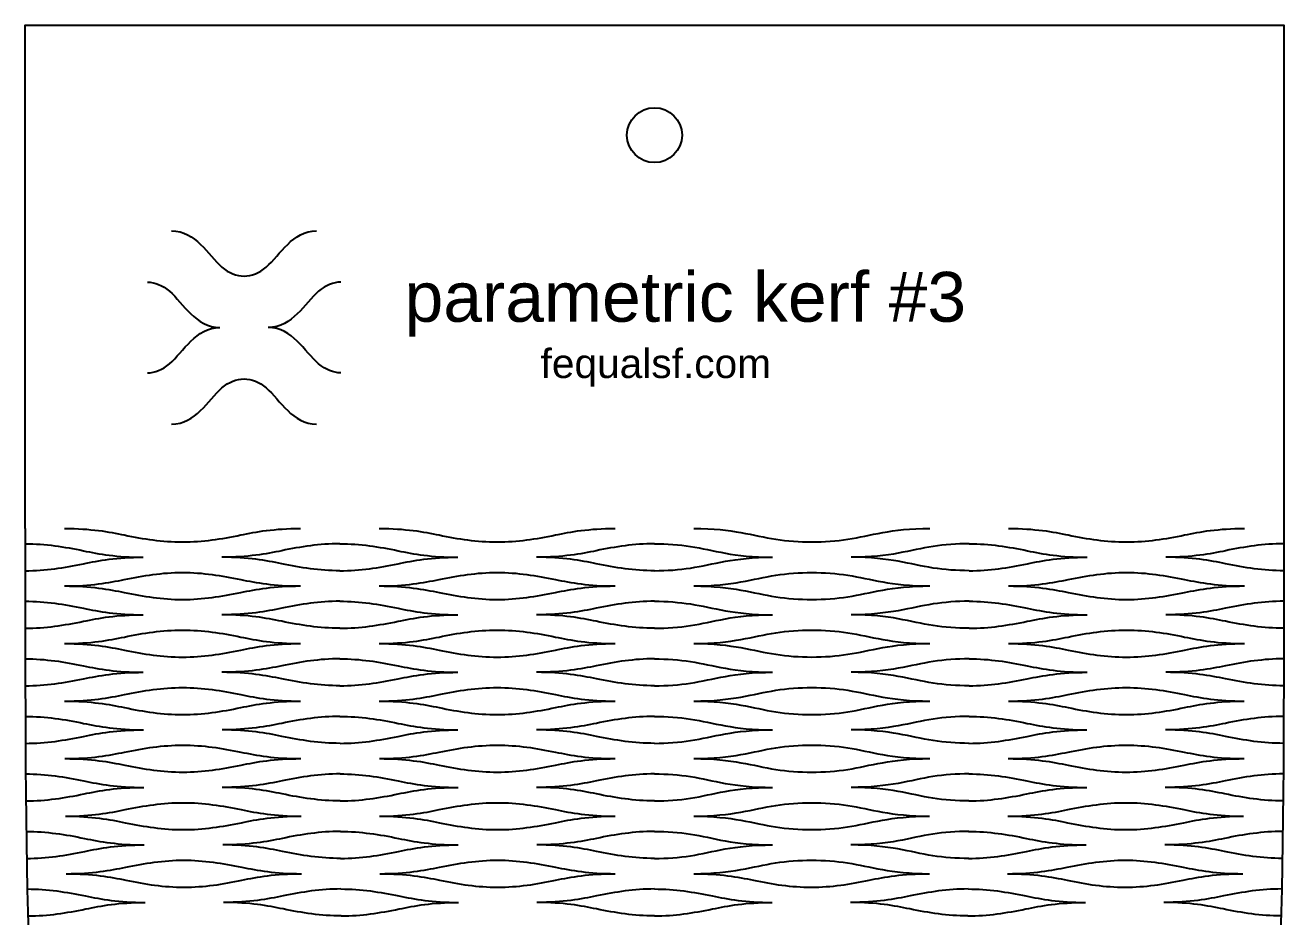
# Model space of a CAD drawing. Extents: x -15.8 to 22.7, y 5.7 to 11.5.
# Drawn here: x 1.312 to 5.444, y 8.537 to 11.465 of the extents above; entities that cross this region are included whole.
import ezdxf

# ---------------------------------------------------------------- set-up
doc = ezdxf.new("R2010")
doc.units = 0
doc.layers.add('DEFAULT', color=7, linetype='CONTINUOUS')
doc.styles.add('TEXTSTYLE23', font='standard')
doc.styles.add('TEXTSTYLE24', font='standard')

msp = doc.modelspace()

# ---------------------------------------------------------------- linework, layer by layer
at = {"layer": 'DEFAULT'}
msp.add_lwpolyline([(1.3125, 9.8123), (1.3125, 11.465), (5.4443, 11.465), (5.4443, 9.8123)], dxfattribs=at)
for points, knots in [([(3.4687, 11.1038), (3.4687, 11.1536), (3.4282, 11.1941), (3.3784, 11.1941), (3.3285, 11.1941), (3.2881, 11.1536), (3.2881, 11.1038), (3.2881, 11.0539), (3.3285, 11.0135), (3.3784, 11.0135), (3.4282, 11.0135), (3.4687, 11.0539), (3.4687, 11.1038)], [0, 0, 0, 0, 1, 1, 1, 2, 2, 2, 3, 3, 3, 4, 4, 4, 4]), ([(1.793, 10.7898), (1.8723, 10.7898), (1.912, 10.7104), (1.9583, 10.6707), (2.0047, 10.631), (2.0576, 10.631), (2.1039, 10.6707), (2.1502, 10.7104), (2.1899, 10.7898), (2.2693, 10.7898)], [0, 0, 0, 0, 1, 1, 1, 2, 2, 2, 3, 3, 3, 3]), ([(1.7136, 10.6211), (1.7384, 10.6211), (1.7632, 10.6111), (1.7863, 10.5913), (1.8326, 10.5516), (1.8723, 10.4722), (1.9517, 10.4722)], [0, 0, 0, 0, 1, 1, 1, 2, 2, 2, 2]), ([(2.3487, 10.6211), (2.3239, 10.6211), (2.299, 10.6111), (2.2759, 10.5913), (2.2296, 10.5516), (2.1899, 10.4722), (2.1105, 10.4722)], [0, 0, 0, 0, 1, 1, 1, 2, 2, 2, 2]), ([(1.7136, 10.3234), (1.7384, 10.3234), (1.7632, 10.3333), (1.7863, 10.3531), (1.8326, 10.3928), (1.8723, 10.4722), (1.9517, 10.4722)], [0, 0, 0, 0, 1, 1, 1, 2, 2, 2, 2]), ([(2.3487, 10.3234), (2.3239, 10.3234), (2.299, 10.3333), (2.2759, 10.3531), (2.2296, 10.3928), (2.1899, 10.4722), (2.1105, 10.4722)], [0, 0, 0, 0, 1, 1, 1, 2, 2, 2, 2]), ([(1.793, 10.1546), (1.8723, 10.1546), (1.912, 10.234), (1.9583, 10.2737), (2.0047, 10.3134), (2.0576, 10.3134), (2.1039, 10.2737), (2.1502, 10.234), (2.1899, 10.1546), (2.2693, 10.1546)], [0, 0, 0, 0, 1, 1, 1, 2, 2, 2, 3, 3, 3, 3]), ([(1.3125, 9.8123), (1.3125, 8.6318), (1.3125, 8.0416), (1.4158, 7.4513), (1.5191, 6.861), (1.7257, 6.2708), (2.552, 5.6805)], [0, 0, 0, 0, 1, 1, 1, 2, 2, 2, 2]), ([(1.4416, 9.8123), (1.5288, 9.8123), (1.5865, 9.8015), (1.638, 9.7909), (1.7009, 9.7779), (1.7624, 9.768), (1.829, 9.768), (1.8955, 9.768), (1.957, 9.7779), (2.0199, 9.7909), (2.0714, 9.8015), (2.1292, 9.8123), (2.2163, 9.8123)], [0, 0, 0, 0, 1, 1, 1, 2, 2, 2, 3, 3, 3, 4, 4, 4, 4]), ([(2.4746, 9.8123), (2.5617, 9.8123), (2.6195, 9.8015), (2.671, 9.7909), (2.7339, 9.7779), (2.7953, 9.768), (2.8619, 9.768), (2.9285, 9.768), (2.9899, 9.7779), (3.0529, 9.7909), (3.1044, 9.8015), (3.1621, 9.8123), (3.2493, 9.8123)], [0, 0, 0, 0, 1, 1, 1, 2, 2, 2, 3, 3, 3, 4, 4, 4, 4]), ([(3.5075, 9.8123), (3.6366, 9.8123), (3.7012, 9.7887), (3.7765, 9.7769), (3.8518, 9.7651), (3.9379, 9.7651), (4.0132, 9.7769), (4.0885, 9.7887), (4.1531, 9.8123), (4.2822, 9.8123)], [0, 0, 0, 0, 1, 1, 1, 2, 2, 2, 3, 3, 3, 3]), ([(5.4443, 9.8123), (5.4443, 8.6318), (5.4443, 8.0416), (5.341, 7.4513), (5.2377, 6.861), (5.0311, 6.2708), (4.2047, 5.6805)], [0, 0, 0, 0, 1, 1, 1, 2, 2, 2, 2]), ([(4.5404, 9.8123), (4.6276, 9.8123), (4.6853, 9.8015), (4.7368, 9.7909), (4.7998, 9.7779), (4.8612, 9.768), (4.9278, 9.768), (4.9943, 9.768), (5.0558, 9.7779), (5.1187, 9.7909), (5.1702, 9.8015), (5.228, 9.8123), (5.3151, 9.8123)], [0, 0, 0, 0, 1, 1, 1, 2, 2, 2, 3, 3, 3, 4, 4, 4, 4]), ([(1.3125, 9.7621), (1.3791, 9.7621), (1.4405, 9.7522), (1.5035, 9.7392), (1.5549, 9.7286), (1.6127, 9.7178), (1.6999, 9.7178)], [0, 0, 0, 0, 1, 1, 1, 2, 2, 2, 2]), ([(2.3454, 9.7621), (2.2789, 9.7621), (2.2174, 9.7522), (2.1545, 9.7392), (2.103, 9.7286), (2.0452, 9.7178), (1.9581, 9.7178)], [0, 0, 0, 0, 1, 1, 1, 2, 2, 2, 2]), ([(2.3454, 9.7621), (2.412, 9.7621), (2.4735, 9.7522), (2.5364, 9.7392), (2.5879, 9.7286), (2.6456, 9.7178), (2.7328, 9.7178)], [0, 0, 0, 0, 1, 1, 1, 2, 2, 2, 2]), ([(3.3784, 9.7621), (3.3118, 9.7621), (3.2504, 9.7522), (3.1874, 9.7392), (3.1359, 9.7286), (3.0782, 9.7178), (2.991, 9.7178)], [0, 0, 0, 0, 1, 1, 1, 2, 2, 2, 2]), ([(3.3784, 9.7621), (3.4187, 9.7621), (3.4591, 9.7592), (3.4967, 9.7533), (3.572, 9.7415), (3.6366, 9.7178), (3.7657, 9.7178)], [0, 0, 0, 0, 1, 1, 1, 2, 2, 2, 2]), ([(4.4113, 9.7621), (4.371, 9.7621), (4.3306, 9.7592), (4.293, 9.7533), (4.2177, 9.7415), (4.1531, 9.7178), (4.024, 9.7178)], [0, 0, 0, 0, 1, 1, 1, 2, 2, 2, 2]), ([(4.4113, 9.7621), (4.4779, 9.7621), (4.5393, 9.7522), (4.6023, 9.7392), (4.6538, 9.7286), (4.7115, 9.7178), (4.7987, 9.7178)], [0, 0, 0, 0, 1, 1, 1, 2, 2, 2, 2]), ([(5.4443, 9.7621), (5.3777, 9.7621), (5.3162, 9.7522), (5.2533, 9.7392), (5.2018, 9.7286), (5.1441, 9.7178), (5.0569, 9.7178)], [0, 0, 0, 0, 1, 1, 1, 2, 2, 2, 2]), ([(1.3125, 9.6736), (1.3791, 9.6736), (1.4405, 9.6835), (1.5035, 9.6964), (1.5549, 9.7071), (1.6127, 9.7178), (1.6999, 9.7178)], [0, 0, 0, 0, 1, 1, 1, 2, 2, 2, 2]), ([(2.3454, 9.6736), (2.2789, 9.6736), (2.2174, 9.6835), (2.1545, 9.6964), (2.103, 9.7071), (2.0452, 9.7178), (1.9581, 9.7178)], [0, 0, 0, 0, 1, 1, 1, 2, 2, 2, 2]), ([(2.3454, 9.6736), (2.412, 9.6736), (2.4735, 9.6835), (2.5364, 9.6964), (2.5879, 9.7071), (2.6456, 9.7178), (2.7328, 9.7178)], [0, 0, 0, 0, 1, 1, 1, 2, 2, 2, 2]), ([(3.3784, 9.6736), (3.3118, 9.6736), (3.2504, 9.6835), (3.1874, 9.6964), (3.1359, 9.7071), (3.0782, 9.7178), (2.991, 9.7178)], [0, 0, 0, 0, 1, 1, 1, 2, 2, 2, 2]), ([(3.3784, 9.6736), (3.4187, 9.6736), (3.4591, 9.6765), (3.4967, 9.6824), (3.572, 9.6942), (3.6366, 9.7178), (3.7657, 9.7178)], [0, 0, 0, 0, 1, 1, 1, 2, 2, 2, 2]), ([(4.4113, 9.6736), (4.371, 9.6736), (4.3306, 9.6765), (4.293, 9.6824), (4.2177, 9.6942), (4.1531, 9.7178), (4.024, 9.7178)], [0, 0, 0, 0, 1, 1, 1, 2, 2, 2, 2]), ([(4.4113, 9.6736), (4.4779, 9.6736), (4.5393, 9.6835), (4.6023, 9.6964), (4.6538, 9.7071), (4.7115, 9.7178), (4.7987, 9.7178)], [0, 0, 0, 0, 1, 1, 1, 2, 2, 2, 2]), ([(5.4442, 9.6736), (5.3777, 9.6736), (5.3162, 9.6835), (5.2533, 9.6964), (5.2018, 9.7071), (5.1441, 9.7178), (5.0569, 9.7178)], [0, 0, 0, 0, 1, 1, 1, 2, 2, 2, 2]), ([(3.5075, 9.6234), (3.6366, 9.6234), (3.7012, 9.647), (3.7765, 9.6588), (3.8518, 9.6706), (3.9379, 9.6706), (4.0132, 9.6588), (4.0885, 9.647), (4.1531, 9.6234), (4.2822, 9.6234)], [0, 0, 0, 0, 1, 1, 1, 2, 2, 2, 3, 3, 3, 3]), ([(1.4416, 9.6234), (1.5288, 9.6234), (1.5865, 9.6341), (1.638, 9.6448), (1.7009, 9.6577), (1.7624, 9.6677), (1.829, 9.6677), (1.8955, 9.6677), (1.957, 9.6577), (2.0199, 9.6448), (2.0714, 9.6341), (2.1292, 9.6234), (2.2163, 9.6234)], [0, 0, 0, 0, 1, 1, 1, 2, 2, 2, 3, 3, 3, 4, 4, 4, 4]), ([(2.4746, 9.6234), (2.5617, 9.6234), (2.6195, 9.6341), (2.671, 9.6448), (2.7339, 9.6577), (2.7953, 9.6677), (2.8619, 9.6677), (2.9285, 9.6677), (2.9899, 9.6577), (3.0529, 9.6448), (3.1044, 9.6341), (3.1621, 9.6234), (3.2493, 9.6234)], [0, 0, 0, 0, 1, 1, 1, 2, 2, 2, 3, 3, 3, 4, 4, 4, 4]), ([(4.5404, 9.6234), (4.6276, 9.6234), (4.6853, 9.6341), (4.7368, 9.6448), (4.7998, 9.6577), (4.8612, 9.6677), (4.9278, 9.6677), (4.9943, 9.6677), (5.0558, 9.6577), (5.1187, 9.6448), (5.1702, 9.6341), (5.228, 9.6234), (5.3151, 9.6234)], [0, 0, 0, 0, 1, 1, 1, 2, 2, 2, 3, 3, 3, 4, 4, 4, 4]), ([(1.4416, 9.6234), (1.5288, 9.6234), (1.5865, 9.6126), (1.638, 9.602), (1.701, 9.589), (1.7624, 9.5791), (1.829, 9.5791), (1.8956, 9.5791), (1.957, 9.589), (2.02, 9.602), (2.0714, 9.6126), (2.1292, 9.6234), (2.2163, 9.6234)], [0, 0, 0, 0, 1, 1, 1, 2, 2, 2, 3, 3, 3, 4, 4, 4, 4]), ([(2.4746, 9.6234), (2.5617, 9.6234), (2.6195, 9.6126), (2.671, 9.602), (2.7339, 9.589), (2.7953, 9.5791), (2.8619, 9.5791), (2.9285, 9.5791), (2.9899, 9.589), (3.0529, 9.602), (3.1044, 9.6126), (3.1621, 9.6234), (3.2493, 9.6234)], [0, 0, 0, 0, 1, 1, 1, 2, 2, 2, 3, 3, 3, 4, 4, 4, 4]), ([(3.5075, 9.6234), (3.6366, 9.6234), (3.7012, 9.5997), (3.7765, 9.5879), (3.8518, 9.5761), (3.9379, 9.5761), (4.0132, 9.5879), (4.0885, 9.5997), (4.1531, 9.6234), (4.2822, 9.6234)], [0, 0, 0, 0, 1, 1, 1, 2, 2, 2, 3, 3, 3, 3]), ([(4.5404, 9.6234), (4.6276, 9.6234), (4.6853, 9.6126), (4.7368, 9.602), (4.7997, 9.589), (4.8612, 9.5791), (4.9277, 9.5791), (4.9943, 9.5791), (5.0558, 9.589), (5.1187, 9.602), (5.1702, 9.6126), (5.228, 9.6234), (5.3151, 9.6234)], [0, 0, 0, 0, 1, 1, 1, 2, 2, 2, 3, 3, 3, 4, 4, 4, 4]), ([(1.3126, 9.5732), (1.3791, 9.5732), (1.4406, 9.5633), (1.5035, 9.5503), (1.555, 9.5397), (1.6128, 9.5289), (1.6999, 9.5289)], [0, 0, 0, 0, 1, 1, 1, 2, 2, 2, 2]), ([(2.3455, 9.5732), (2.2789, 9.5732), (2.2174, 9.5633), (2.1545, 9.5503), (2.103, 9.5397), (2.0453, 9.5289), (1.9581, 9.5289)], [0, 0, 0, 0, 1, 1, 1, 2, 2, 2, 2]), ([(2.3455, 9.5732), (2.412, 9.5732), (2.4735, 9.5633), (2.5364, 9.5503), (2.5879, 9.5397), (2.6457, 9.5289), (2.7328, 9.5289)], [0, 0, 0, 0, 1, 1, 1, 2, 2, 2, 2]), ([(3.3784, 9.5732), (3.3118, 9.5732), (3.2504, 9.5633), (3.1874, 9.5503), (3.1359, 9.5397), (3.0782, 9.5289), (2.991, 9.5289)], [0, 0, 0, 0, 1, 1, 1, 2, 2, 2, 2]), ([(3.3784, 9.5732), (3.4187, 9.5732), (3.4591, 9.5702), (3.4967, 9.5643), (3.572, 9.5525), (3.6366, 9.5289), (3.7657, 9.5289)], [0, 0, 0, 0, 1, 1, 1, 2, 2, 2, 2]), ([(4.4113, 9.5732), (4.371, 9.5732), (4.3306, 9.5702), (4.293, 9.5643), (4.2176, 9.5525), (4.1531, 9.5289), (4.024, 9.5289)], [0, 0, 0, 0, 1, 1, 1, 2, 2, 2, 2]), ([(4.4113, 9.5732), (4.4779, 9.5732), (4.5393, 9.5633), (4.6022, 9.5503), (4.6537, 9.5397), (4.7115, 9.5289), (4.7986, 9.5289)], [0, 0, 0, 0, 1, 1, 1, 2, 2, 2, 2]), ([(5.4442, 9.5732), (5.3776, 9.5732), (5.3162, 9.5633), (5.2532, 9.5503), (5.2017, 9.5397), (5.144, 9.5289), (5.0568, 9.5289)], [0, 0, 0, 0, 1, 1, 1, 2, 2, 2, 2]), ([(1.3126, 9.4846), (1.3792, 9.4846), (1.4406, 9.4945), (1.5035, 9.5075), (1.555, 9.5181), (1.6128, 9.5289), (1.6999, 9.5289)], [0, 0, 0, 0, 1, 1, 1, 2, 2, 2, 2]), ([(2.3455, 9.4846), (2.2789, 9.4846), (2.2175, 9.4945), (2.1545, 9.5075), (2.103, 9.5181), (2.0453, 9.5289), (1.9581, 9.5289)], [0, 0, 0, 0, 1, 1, 1, 2, 2, 2, 2]), ([(2.3455, 9.4846), (2.4121, 9.4846), (2.4735, 9.4945), (2.5364, 9.5075), (2.5879, 9.5181), (2.6457, 9.5289), (2.7328, 9.5289)], [0, 0, 0, 0, 1, 1, 1, 2, 2, 2, 2]), ([(3.3784, 9.4846), (3.3118, 9.4846), (3.2504, 9.4945), (3.1874, 9.5075), (3.1359, 9.5181), (3.0782, 9.5289), (2.991, 9.5289)], [0, 0, 0, 0, 1, 1, 1, 2, 2, 2, 2]), ([(3.3784, 9.4846), (3.4187, 9.4846), (3.4591, 9.4876), (3.4967, 9.4935), (3.572, 9.5053), (3.6366, 9.5289), (3.7657, 9.5289)], [0, 0, 0, 0, 1, 1, 1, 2, 2, 2, 2]), ([(4.4113, 9.4846), (4.371, 9.4846), (4.3306, 9.4876), (4.293, 9.4935), (4.2176, 9.5053), (4.1531, 9.5289), (4.024, 9.5289)], [0, 0, 0, 0, 1, 1, 1, 2, 2, 2, 2]), ([(4.4113, 9.4846), (4.4778, 9.4846), (4.5393, 9.4945), (4.6022, 9.5075), (4.6537, 9.5181), (4.7115, 9.5289), (4.7986, 9.5289)], [0, 0, 0, 0, 1, 1, 1, 2, 2, 2, 2]), ([(5.4441, 9.4846), (5.3776, 9.4846), (5.3161, 9.4945), (5.2532, 9.5075), (5.2017, 9.5181), (5.144, 9.5289), (5.0568, 9.5289)], [0, 0, 0, 0, 1, 1, 1, 2, 2, 2, 2]), ([(1.4417, 9.4344), (1.5289, 9.4344), (1.5866, 9.4452), (1.6381, 9.4558), (1.701, 9.4688), (1.7625, 9.4787), (1.829, 9.4787), (1.8956, 9.4787), (1.9571, 9.4688), (2.02, 9.4558), (2.0715, 9.4452), (2.1293, 9.4344), (2.2164, 9.4344)], [0, 0, 0, 0, 1, 1, 1, 2, 2, 2, 3, 3, 3, 4, 4, 4, 4]), ([(2.4746, 9.4344), (2.5618, 9.4344), (2.6195, 9.4452), (2.671, 9.4558), (2.7339, 9.4688), (2.7954, 9.4787), (2.8619, 9.4787), (2.9285, 9.4787), (2.9899, 9.4688), (3.0529, 9.4558), (3.1044, 9.4452), (3.1621, 9.4344), (3.2493, 9.4344)], [0, 0, 0, 0, 1, 1, 1, 2, 2, 2, 3, 3, 3, 4, 4, 4, 4]), ([(3.5075, 9.4344), (3.6366, 9.4344), (3.7012, 9.458), (3.7765, 9.4698), (3.8518, 9.4817), (3.9379, 9.4817), (4.0132, 9.4698), (4.0885, 9.458), (4.1531, 9.4344), (4.2822, 9.4344)], [0, 0, 0, 0, 1, 1, 1, 2, 2, 2, 3, 3, 3, 3]), ([(4.5404, 9.4344), (4.6275, 9.4344), (4.6852, 9.4452), (4.7367, 9.4558), (4.7997, 9.4688), (4.8611, 9.4787), (4.9277, 9.4787), (4.9943, 9.4787), (5.0557, 9.4688), (5.1186, 9.4558), (5.1701, 9.4452), (5.2279, 9.4344), (5.315, 9.4344)], [0, 0, 0, 0, 1, 1, 1, 2, 2, 2, 3, 3, 3, 4, 4, 4, 4]), ([(1.4417, 9.4344), (1.5289, 9.4344), (1.5867, 9.4237), (1.6382, 9.413), (1.7011, 9.4001), (1.7626, 9.3901), (1.8291, 9.3901), (1.8957, 9.3901), (1.9571, 9.4), (2.0201, 9.413), (2.0715, 9.4237), (2.1293, 9.4344), (2.2164, 9.4344)], [0, 0, 0, 0, 1, 1, 1, 2, 2, 2, 3, 3, 3, 4, 4, 4, 4]), ([(2.4746, 9.4344), (2.5618, 9.4344), (2.6195, 9.4237), (2.671, 9.413), (2.7339, 9.4001), (2.7954, 9.3901), (2.862, 9.3901), (2.9285, 9.3901), (2.99, 9.4), (3.0529, 9.413), (3.1044, 9.4237), (3.1621, 9.4344), (3.2493, 9.4344)], [0, 0, 0, 0, 1, 1, 1, 2, 2, 2, 3, 3, 3, 4, 4, 4, 4]), ([(3.5075, 9.4344), (3.6366, 9.4344), (3.7012, 9.4108), (3.7765, 9.399), (3.8518, 9.3872), (3.9379, 9.3872), (4.0132, 9.399), (4.0885, 9.4108), (4.153, 9.4344), (4.2821, 9.4344)], [0, 0, 0, 0, 1, 1, 1, 2, 2, 2, 3, 3, 3, 3]), ([(4.5404, 9.4344), (4.6275, 9.4344), (4.6852, 9.4237), (4.7367, 9.413), (4.7996, 9.4001), (4.861, 9.3901), (4.9276, 9.3901), (4.9942, 9.3901), (5.0556, 9.4), (5.1186, 9.413), (5.1701, 9.4237), (5.2279, 9.4344), (5.315, 9.4344)], [0, 0, 0, 0, 1, 1, 1, 2, 2, 2, 3, 3, 3, 4, 4, 4, 4]), ([(1.3128, 9.3842), (1.3793, 9.3842), (1.4408, 9.3743), (1.5037, 9.3613), (1.5552, 9.3507), (1.613, 9.34), (1.7001, 9.34)], [0, 0, 0, 0, 1, 1, 1, 2, 2, 2, 2]), ([(2.3456, 9.3842), (2.279, 9.3842), (2.2176, 9.3743), (2.1547, 9.3613), (2.1032, 9.3507), (2.0455, 9.34), (1.9583, 9.34)], [0, 0, 0, 0, 1, 1, 1, 2, 2, 2, 2]), ([(2.3456, 9.3842), (2.4121, 9.3842), (2.4736, 9.3743), (2.5365, 9.3613), (2.588, 9.3507), (2.6458, 9.34), (2.7329, 9.34)], [0, 0, 0, 0, 1, 1, 1, 2, 2, 2, 2]), ([(3.3784, 9.3842), (3.3118, 9.3842), (3.2504, 9.3743), (3.1874, 9.3613), (3.136, 9.3507), (3.0782, 9.34), (2.9911, 9.34)], [0, 0, 0, 0, 1, 1, 1, 2, 2, 2, 2]), ([(3.3784, 9.3842), (3.4187, 9.3842), (3.4591, 9.3813), (3.4967, 9.3754), (3.572, 9.3636), (3.6366, 9.34), (3.7657, 9.34)], [0, 0, 0, 0, 1, 1, 1, 2, 2, 2, 2]), ([(4.4112, 9.3842), (4.3709, 9.3842), (4.3306, 9.3813), (4.2929, 9.3754), (4.2176, 9.3636), (4.153, 9.34), (4.0239, 9.34)], [0, 0, 0, 0, 1, 1, 1, 2, 2, 2, 2]), ([(4.4112, 9.3842), (4.4778, 9.3842), (4.5392, 9.3743), (4.6021, 9.3613), (4.6536, 9.3507), (4.7113, 9.34), (4.7984, 9.34)], [0, 0, 0, 0, 1, 1, 1, 2, 2, 2, 2]), ([(5.444, 9.3842), (5.3774, 9.3842), (5.316, 9.3743), (5.253, 9.3613), (5.2015, 9.3507), (5.1438, 9.34), (5.0566, 9.34)], [0, 0, 0, 0, 1, 1, 1, 2, 2, 2, 2]), ([(1.3129, 9.2957), (1.3795, 9.2957), (1.4409, 9.3056), (1.5038, 9.3186), (1.5553, 9.3292), (1.613, 9.34), (1.7001, 9.34)], [0, 0, 0, 0, 1, 1, 1, 2, 2, 2, 2]), ([(2.3457, 9.2957), (2.2791, 9.2957), (2.2176, 9.3056), (2.1547, 9.3186), (2.1032, 9.3292), (2.0455, 9.34), (1.9583, 9.34)], [0, 0, 0, 0, 1, 1, 1, 2, 2, 2, 2]), ([(2.3457, 9.2957), (2.4122, 9.2957), (2.4737, 9.3056), (2.5366, 9.3186), (2.588, 9.3292), (2.6458, 9.34), (2.7329, 9.34)], [0, 0, 0, 0, 1, 1, 1, 2, 2, 2, 2]), ([(3.3784, 9.2957), (3.3118, 9.2957), (3.2504, 9.3056), (3.1875, 9.3186), (3.136, 9.3292), (3.0782, 9.34), (2.9911, 9.34)], [0, 0, 0, 0, 1, 1, 1, 2, 2, 2, 2]), ([(3.3784, 9.2957), (3.4187, 9.2957), (3.4591, 9.2986), (3.4967, 9.3045), (3.572, 9.3163), (3.6366, 9.34), (3.7657, 9.34)], [0, 0, 0, 0, 1, 1, 1, 2, 2, 2, 2]), ([(4.4112, 9.2957), (4.3709, 9.2957), (4.3306, 9.2986), (4.2929, 9.3045), (4.2176, 9.3163), (4.153, 9.34), (4.0239, 9.34)], [0, 0, 0, 0, 1, 1, 1, 2, 2, 2, 2]), ([(4.4111, 9.2957), (4.4777, 9.2957), (4.5391, 9.3056), (4.602, 9.3186), (4.6535, 9.3292), (4.7113, 9.34), (4.7984, 9.34)], [0, 0, 0, 0, 1, 1, 1, 2, 2, 2, 2]), ([(5.4438, 9.2957), (5.3773, 9.2957), (5.3158, 9.3056), (5.253, 9.3186), (5.2015, 9.3292), (5.1438, 9.34), (5.0566, 9.34)], [0, 0, 0, 0, 1, 1, 1, 2, 2, 2, 2]), ([(1.4421, 9.2455), (1.5293, 9.2455), (1.587, 9.2562), (1.6384, 9.2669), (1.7013, 9.2799), (1.7627, 9.2898), (1.8293, 9.2898), (1.8959, 9.2898), (1.9573, 9.2799), (2.0203, 9.2669), (2.0718, 9.2562), (2.1295, 9.2455), (2.2166, 9.2455)], [0, 0, 0, 0, 1, 1, 1, 2, 2, 2, 3, 3, 3, 4, 4, 4, 4]), ([(2.4748, 9.2455), (2.5619, 9.2455), (2.6197, 9.2562), (2.6711, 9.2669), (2.734, 9.2799), (2.7955, 9.2898), (2.862, 9.2898), (2.9286, 9.2898), (2.99, 9.2799), (3.053, 9.2669), (3.1044, 9.2562), (3.1622, 9.2455), (3.2493, 9.2455)], [0, 0, 0, 0, 1, 1, 1, 2, 2, 2, 3, 3, 3, 4, 4, 4, 4]), ([(3.5075, 9.2455), (3.6366, 9.2455), (3.7012, 9.2691), (3.7765, 9.2809), (3.8518, 9.2927), (3.9379, 9.2927), (4.0132, 9.2809), (4.0885, 9.2691), (4.153, 9.2455), (4.2821, 9.2455)], [0, 0, 0, 0, 1, 1, 1, 2, 2, 2, 3, 3, 3, 3]), ([(4.5401, 9.2455), (4.6273, 9.2455), (4.685, 9.2562), (4.7365, 9.2669), (4.7994, 9.2799), (4.8609, 9.2898), (4.9274, 9.2898), (4.994, 9.2898), (5.0554, 9.2799), (5.1183, 9.2669), (5.1698, 9.2562), (5.2275, 9.2455), (5.3146, 9.2455)], [0, 0, 0, 0, 1, 1, 1, 2, 2, 2, 3, 3, 3, 4, 4, 4, 4]), ([(1.4421, 9.2455), (1.5293, 9.2455), (1.587, 9.2347), (1.6386, 9.2241), (1.7015, 9.2111), (1.763, 9.2012), (1.8295, 9.2012), (1.8961, 9.2012), (1.9575, 9.2111), (2.0203, 9.2241), (2.0718, 9.2347), (2.1295, 9.2455), (2.2166, 9.2455)], [0, 0, 0, 0, 1, 1, 1, 2, 2, 2, 3, 3, 3, 4, 4, 4, 4]), ([(2.4748, 9.2455), (2.5619, 9.2455), (2.6197, 9.2347), (2.6712, 9.2241), (2.7341, 9.2111), (2.7955, 9.2012), (2.8621, 9.2012), (2.9286, 9.2012), (2.9901, 9.2111), (3.053, 9.2241), (3.1044, 9.2347), (3.1622, 9.2455), (3.2493, 9.2455)], [0, 0, 0, 0, 1, 1, 1, 2, 2, 2, 3, 3, 3, 4, 4, 4, 4]), ([(3.5075, 9.2455), (3.6365, 9.2455), (3.7011, 9.2219), (3.7764, 9.2101), (3.8517, 9.1982), (3.9377, 9.1982), (4.013, 9.2101), (4.0884, 9.2219), (4.1529, 9.2455), (4.282, 9.2455)], [0, 0, 0, 0, 1, 1, 1, 2, 2, 2, 3, 3, 3, 3]), ([(4.5401, 9.2455), (4.6273, 9.2455), (4.685, 9.2347), (4.7364, 9.2241), (4.7993, 9.2111), (4.8607, 9.2012), (4.9272, 9.2012), (4.9938, 9.2012), (5.0552, 9.2111), (5.1182, 9.2241), (5.1697, 9.2347), (5.2275, 9.2455), (5.3146, 9.2455)], [0, 0, 0, 0, 1, 1, 1, 2, 2, 2, 3, 3, 3, 4, 4, 4, 4]), ([(1.3133, 9.1953), (1.3798, 9.1953), (1.4413, 9.1854), (1.5043, 9.1724), (1.5558, 9.1618), (1.6135, 9.151), (1.7006, 9.151)], [0, 0, 0, 0, 1, 1, 1, 2, 2, 2, 2]), ([(2.3458, 9.1953), (2.2793, 9.1953), (2.2179, 9.1854), (2.155, 9.1724), (2.1036, 9.1618), (2.0459, 9.151), (1.9588, 9.151)], [0, 0, 0, 0, 1, 1, 1, 2, 2, 2, 2]), ([(2.3458, 9.1953), (2.4124, 9.1953), (2.4738, 9.1854), (2.5368, 9.1724), (2.5883, 9.1618), (2.646, 9.151), (2.7331, 9.151)], [0, 0, 0, 0, 1, 1, 1, 2, 2, 2, 2]), ([(3.3784, 9.1953), (3.3118, 9.1953), (3.2504, 9.1854), (3.1875, 9.1724), (3.136, 9.1618), (3.0783, 9.151), (2.9912, 9.151)], [0, 0, 0, 0, 1, 1, 1, 2, 2, 2, 2]), ([(3.3784, 9.1953), (3.4187, 9.1953), (3.4591, 9.1923), (3.4967, 9.1864), (3.572, 9.1746), (3.6365, 9.151), (3.7656, 9.151)], [0, 0, 0, 0, 1, 1, 1, 2, 2, 2, 2]), ([(4.4111, 9.1953), (4.3707, 9.1953), (4.3304, 9.1923), (4.2927, 9.1864), (4.2174, 9.1746), (4.1529, 9.151), (4.0238, 9.151)], [0, 0, 0, 0, 1, 1, 1, 2, 2, 2, 2]), ([(4.4109, 9.1953), (4.4775, 9.1953), (4.5389, 9.1854), (4.6018, 9.1724), (4.6532, 9.1618), (4.7109, 9.151), (4.798, 9.151)], [0, 0, 0, 0, 1, 1, 1, 2, 2, 2, 2]), ([(5.4435, 9.1953), (5.3769, 9.1953), (5.3154, 9.1854), (5.2525, 9.1724), (5.201, 9.1618), (5.1432, 9.151), (5.0561, 9.151)], [0, 0, 0, 0, 1, 1, 1, 2, 2, 2, 2]), ([(1.3137, 9.1067), (1.3802, 9.1067), (1.4416, 9.1166), (1.5044, 9.1296), (1.5559, 9.1402), (1.6135, 9.151), (1.7006, 9.151)], [0, 0, 0, 0, 1, 1, 1, 2, 2, 2, 2]), ([(2.346, 9.1067), (2.2795, 9.1067), (2.2181, 9.1166), (2.1551, 9.1296), (2.1036, 9.1402), (2.0459, 9.151), (1.9588, 9.151)], [0, 0, 0, 0, 1, 1, 1, 2, 2, 2, 2]), ([(2.346, 9.1067), (2.4126, 9.1067), (2.474, 9.1166), (2.5368, 9.1296), (2.5883, 9.1402), (2.646, 9.151), (2.7331, 9.151)], [0, 0, 0, 0, 1, 1, 1, 2, 2, 2, 2]), ([(3.3784, 9.1067), (3.3118, 9.1067), (3.2504, 9.1166), (3.1875, 9.1296), (3.1361, 9.1402), (3.0783, 9.151), (2.9912, 9.151)], [0, 0, 0, 0, 1, 1, 1, 2, 2, 2, 2]), ([(3.3784, 9.1067), (3.4187, 9.1067), (3.4591, 9.1097), (3.4967, 9.1156), (3.572, 9.1274), (3.6365, 9.151), (3.7656, 9.151)], [0, 0, 0, 0, 1, 1, 1, 2, 2, 2, 2]), ([(4.4111, 9.1067), (4.3707, 9.1067), (4.3304, 9.1097), (4.2927, 9.1156), (4.2174, 9.1274), (4.1529, 9.151), (4.0238, 9.151)], [0, 0, 0, 0, 1, 1, 1, 2, 2, 2, 2]), ([(4.4107, 9.1067), (4.4773, 9.1067), (4.5387, 9.1166), (4.6016, 9.1296), (4.6531, 9.1402), (4.7109, 9.151), (4.798, 9.151)], [0, 0, 0, 0, 1, 1, 1, 2, 2, 2, 2]), ([(5.4431, 9.1067), (5.3765, 9.1067), (5.3152, 9.1166), (5.2523, 9.1296), (5.2009, 9.1402), (5.1432, 9.151), (5.0561, 9.151)], [0, 0, 0, 0, 1, 1, 1, 2, 2, 2, 2]), ([(1.443, 9.0565), (1.5301, 9.0565), (1.5877, 9.0673), (1.6391, 9.0779), (1.702, 9.0909), (1.7633, 9.1008), (1.8299, 9.1008), (1.8964, 9.1008), (1.9579, 9.0909), (2.0208, 9.0779), (2.0723, 9.0673), (2.13, 9.0565), (2.2171, 9.0565)], [0, 0, 0, 0, 1, 1, 1, 2, 2, 2, 3, 3, 3, 4, 4, 4, 4]), ([(2.4752, 9.0565), (2.5623, 9.0565), (2.62, 9.0673), (2.6714, 9.0779), (2.7343, 9.0909), (2.7957, 9.1008), (2.8622, 9.1008), (2.9287, 9.1008), (2.9902, 9.0909), (3.0531, 9.0779), (3.1045, 9.0673), (3.1622, 9.0565), (3.2493, 9.0565)], [0, 0, 0, 0, 1, 1, 1, 2, 2, 2, 3, 3, 3, 4, 4, 4, 4]), ([(3.5075, 9.0565), (3.6365, 9.0565), (3.7011, 9.0802), (3.7764, 9.092), (3.8517, 9.1038), (3.9377, 9.1038), (4.013, 9.092), (4.0884, 9.0802), (4.1529, 9.0565), (4.282, 9.0565)], [0, 0, 0, 0, 1, 1, 1, 2, 2, 2, 3, 3, 3, 3]), ([(4.5396, 9.0565), (4.6267, 9.0565), (4.6845, 9.0673), (4.736, 9.0779), (4.7989, 9.0909), (4.8603, 9.1008), (4.9269, 9.1008), (4.9934, 9.1008), (5.0548, 9.0909), (5.1176, 9.0779), (5.169, 9.0673), (5.2267, 9.0565), (5.3138, 9.0565)], [0, 0, 0, 0, 1, 1, 1, 2, 2, 2, 3, 3, 3, 4, 4, 4, 4]), ([(1.443, 9.0565), (1.5301, 9.0565), (1.5878, 9.0458), (1.6394, 9.0351), (1.7023, 9.0222), (1.7638, 9.0123), (1.8303, 9.0123), (1.8968, 9.0123), (1.9582, 9.0222), (2.021, 9.0351), (2.0724, 9.0458), (2.13, 9.0565), (2.2171, 9.0565)], [0, 0, 0, 0, 1, 1, 1, 2, 2, 2, 3, 3, 3, 4, 4, 4, 4]), ([(2.4752, 9.0565), (2.5623, 9.0565), (2.62, 9.0458), (2.6715, 9.0351), (2.7344, 9.0222), (2.7958, 9.0123), (2.8623, 9.0123), (2.9289, 9.0123), (2.9903, 9.0222), (3.0531, 9.0351), (3.1046, 9.0458), (3.1622, 9.0565), (3.2493, 9.0565)], [0, 0, 0, 0, 1, 1, 1, 2, 2, 2, 3, 3, 3, 4, 4, 4, 4]), ([(3.5074, 9.0565), (3.6364, 9.0565), (3.7009, 9.0329), (3.7762, 9.0211), (3.8515, 9.0093), (3.9375, 9.0093), (4.0128, 9.0211), (4.088, 9.0329), (4.1525, 9.0565), (4.2816, 9.0565)], [0, 0, 0, 0, 1, 1, 1, 2, 2, 2, 3, 3, 3, 3]), ([(4.5396, 9.0565), (4.6267, 9.0565), (4.6844, 9.0458), (4.7358, 9.0351), (4.7986, 9.0222), (4.8599, 9.0123), (4.9264, 9.0123), (4.9929, 9.0123), (5.0544, 9.0222), (5.1174, 9.0351), (5.1689, 9.0458), (5.2267, 9.0565), (5.3138, 9.0565)], [0, 0, 0, 0, 1, 1, 1, 2, 2, 2, 3, 3, 3, 4, 4, 4, 4]), ([(1.3144, 9.0063), (1.3809, 9.0063), (1.4424, 8.9964), (1.5053, 8.9835), (1.5568, 8.9728), (1.6146, 8.9621), (1.7017, 8.9621)], [0, 0, 0, 0, 1, 1, 1, 2, 2, 2, 2]), ([(2.3464, 9.0063), (2.2799, 9.0063), (2.2185, 8.9964), (2.1557, 8.9835), (2.1043, 8.9728), (2.0467, 8.9621), (1.9596, 8.9621)], [0, 0, 0, 0, 1, 1, 1, 2, 2, 2, 2]), ([(2.3464, 9.0063), (2.4129, 9.0063), (2.4743, 8.9964), (2.5372, 8.9835), (2.5887, 8.9728), (2.6464, 8.9621), (2.7335, 8.9621)], [0, 0, 0, 0, 1, 1, 1, 2, 2, 2, 2]), ([(3.3784, 9.0063), (3.3119, 9.0063), (3.2505, 8.9964), (3.1876, 8.9835), (3.1362, 8.9728), (3.0785, 8.9621), (2.9915, 8.9621)], [0, 0, 0, 0, 1, 1, 1, 2, 2, 2, 2]), ([(3.3784, 9.0063), (3.4187, 9.0063), (3.459, 9.0034), (3.4966, 8.9975), (3.5719, 8.9857), (3.6364, 8.9621), (3.7655, 8.9621)], [0, 0, 0, 0, 1, 1, 1, 2, 2, 2, 2]), ([(4.4106, 9.0063), (4.3703, 9.0063), (4.33, 9.0034), (4.2923, 8.9975), (4.2171, 8.9857), (4.1525, 8.9621), (4.0235, 8.9621)], [0, 0, 0, 0, 1, 1, 1, 2, 2, 2, 2]), ([(4.4104, 9.0063), (4.4769, 9.0063), (4.5383, 8.9964), (4.6011, 8.9835), (4.6524, 8.9728), (4.7101, 8.9621), (4.7971, 8.9621)], [0, 0, 0, 0, 1, 1, 1, 2, 2, 2, 2]), ([(5.4424, 9.0063), (5.3759, 9.0063), (5.3144, 8.9964), (5.2514, 8.9835), (5.1999, 8.9728), (5.1422, 8.9621), (5.0551, 8.9621)], [0, 0, 0, 0, 1, 1, 1, 2, 2, 2, 2]), ([(1.3151, 8.9178), (1.3816, 8.9178), (1.4429, 8.9277), (1.5057, 8.9407), (1.557, 8.9513), (1.6146, 8.9621), (1.7017, 8.9621)], [0, 0, 0, 0, 1, 1, 1, 2, 2, 2, 2]), ([(2.3467, 8.9178), (2.2803, 8.9178), (2.2188, 8.9277), (2.1559, 8.9407), (2.1044, 8.9513), (2.0467, 8.9621), (1.9596, 8.9621)], [0, 0, 0, 0, 1, 1, 1, 2, 2, 2, 2]), ([(2.3467, 8.9178), (2.4132, 8.9178), (2.4746, 8.9277), (2.5374, 8.9407), (2.5888, 8.9513), (2.6464, 8.9621), (2.7335, 8.9621)], [0, 0, 0, 0, 1, 1, 1, 2, 2, 2, 2]), ([(3.3784, 8.9178), (3.3119, 8.9178), (3.2505, 8.9277), (3.1876, 8.9407), (3.1362, 8.9513), (3.0785, 8.9621), (2.9915, 8.9621)], [0, 0, 0, 0, 1, 1, 1, 2, 2, 2, 2]), ([(3.3784, 8.9178), (3.4187, 8.9178), (3.459, 8.9207), (3.4966, 8.9266), (3.5719, 8.9384), (3.6364, 8.9621), (3.7655, 8.9621)], [0, 0, 0, 0, 1, 1, 1, 2, 2, 2, 2]), ([(4.4106, 8.9178), (4.3703, 8.9178), (4.33, 8.9207), (4.2923, 8.9266), (4.2171, 8.9384), (4.1525, 8.9621), (4.0235, 8.9621)], [0, 0, 0, 0, 1, 1, 1, 2, 2, 2, 2]), ([(4.41, 8.9178), (4.4765, 8.9178), (4.5379, 8.9277), (4.6008, 8.9407), (4.6523, 8.9513), (4.7101, 8.9621), (4.7971, 8.9621)], [0, 0, 0, 0, 1, 1, 1, 2, 2, 2, 2]), ([(5.4416, 8.9178), (5.3751, 8.9178), (5.3138, 8.9277), (5.2511, 8.9407), (5.1997, 8.9513), (5.1422, 8.9621), (5.0551, 8.9621)], [0, 0, 0, 0, 1, 1, 1, 2, 2, 2, 2]), ([(1.4445, 8.8676), (1.5315, 8.8676), (1.5891, 8.8784), (1.6404, 8.889), (1.7032, 8.902), (1.7645, 8.9119), (1.831, 8.9119), (1.8974, 8.9119), (1.9589, 8.902), (2.0218, 8.889), (2.0733, 8.8784), (2.131, 8.8676), (2.218, 8.8676)], [0, 0, 0, 0, 1, 1, 1, 2, 2, 2, 3, 3, 3, 4, 4, 4, 4]), ([(2.4759, 8.8676), (2.5629, 8.8676), (2.6206, 8.8784), (2.6719, 8.889), (2.7347, 8.902), (2.7961, 8.9119), (2.8626, 8.9119), (2.9291, 8.9119), (2.9905, 8.902), (3.0533, 8.889), (3.1047, 8.8784), (3.1624, 8.8676), (3.2495, 8.8676)], [0, 0, 0, 0, 1, 1, 1, 2, 2, 2, 3, 3, 3, 4, 4, 4, 4]), ([(3.5074, 8.8676), (3.6364, 8.8676), (3.7009, 8.8912), (3.7762, 8.903), (3.8515, 8.9148), (3.9375, 8.9148), (4.0128, 8.903), (4.088, 8.8912), (4.1525, 8.8676), (4.2816, 8.8676)], [0, 0, 0, 0, 1, 1, 1, 2, 2, 2, 3, 3, 3, 3]), ([(4.5387, 8.8676), (4.6257, 8.8676), (4.6835, 8.8784), (4.7349, 8.889), (4.7979, 8.902), (4.8593, 8.9119), (4.9258, 8.9119), (4.9923, 8.9119), (5.0536, 8.902), (5.1163, 8.889), (5.1677, 8.8784), (5.2252, 8.8676), (5.3123, 8.8676)], [0, 0, 0, 0, 1, 1, 1, 2, 2, 2, 3, 3, 3, 4, 4, 4, 4]), ([(1.4445, 8.8676), (1.5315, 8.8676), (1.5893, 8.8568), (1.6409, 8.8462), (1.7038, 8.8332), (1.7653, 8.8233), (1.8317, 8.8233), (1.8982, 8.8233), (1.9595, 8.8332), (2.0221, 8.8462), (2.0735, 8.8568), (2.131, 8.8676), (2.218, 8.8676)], [0, 0, 0, 0, 1, 1, 1, 2, 2, 2, 3, 3, 3, 4, 4, 4, 4]), ([(2.4759, 8.8676), (2.5629, 8.8676), (2.6206, 8.8568), (2.6721, 8.8462), (2.735, 8.8332), (2.7964, 8.8233), (2.8628, 8.8233), (2.9293, 8.8233), (2.9906, 8.8332), (3.0534, 8.8462), (3.1048, 8.8568), (3.1624, 8.8676), (3.2495, 8.8676)], [0, 0, 0, 0, 1, 1, 1, 2, 2, 2, 3, 3, 3, 4, 4, 4, 4]), ([(3.5073, 8.8676), (3.6362, 8.8676), (3.7007, 8.844), (3.7759, 8.8322), (3.8511, 8.8204), (3.9371, 8.8204), (4.0123, 8.8322), (4.0875, 8.844), (4.1519, 8.8676), (4.2809, 8.8676)], [0, 0, 0, 0, 1, 1, 1, 2, 2, 2, 3, 3, 3, 3]), ([(4.5387, 8.8676), (4.6257, 8.8676), (4.6833, 8.8568), (4.7346, 8.8462), (4.7973, 8.8332), (4.8585, 8.8233), (4.925, 8.8233), (4.9914, 8.8233), (5.0529, 8.8332), (5.1159, 8.8462), (5.1674, 8.8568), (5.2252, 8.8676), (5.3123, 8.8676)], [0, 0, 0, 0, 1, 1, 1, 2, 2, 2, 3, 3, 3, 4, 4, 4, 4]), ([(1.3163, 8.8174), (1.3828, 8.8174), (1.4443, 8.8075), (1.5072, 8.7945), (1.5588, 8.7839), (1.6165, 8.7731), (1.7035, 8.7731)], [0, 0, 0, 0, 1, 1, 1, 2, 2, 2, 2]), ([(2.3473, 8.8174), (2.2809, 8.8174), (2.2196, 8.8075), (2.1569, 8.7945), (2.1057, 8.7839), (2.0481, 8.7731), (1.9612, 8.7731)], [0, 0, 0, 0, 1, 1, 1, 2, 2, 2, 2]), ([(2.3473, 8.8174), (2.4138, 8.8174), (2.4752, 8.8075), (2.5381, 8.7945), (2.5895, 8.7839), (2.6472, 8.7731), (2.7342, 8.7731)], [0, 0, 0, 0, 1, 1, 1, 2, 2, 2, 2]), ([(3.3784, 8.8174), (3.3119, 8.8174), (3.2506, 8.8075), (3.1878, 8.7945), (3.1364, 8.7839), (3.0788, 8.7731), (2.9919, 8.7731)], [0, 0, 0, 0, 1, 1, 1, 2, 2, 2, 2]), ([(3.3784, 8.8174), (3.4187, 8.8174), (3.459, 8.8145), (3.4966, 8.8086), (3.5718, 8.7968), (3.6362, 8.7731), (3.7652, 8.7731)], [0, 0, 0, 0, 1, 1, 1, 2, 2, 2, 2]), ([(4.4098, 8.8174), (4.3695, 8.8174), (4.3292, 8.8145), (4.2916, 8.8086), (4.2164, 8.7968), (4.1519, 8.7731), (4.023, 8.7731)], [0, 0, 0, 0, 1, 1, 1, 2, 2, 2, 2]), ([(4.4094, 8.8174), (4.4759, 8.8174), (4.5371, 8.8075), (4.5998, 8.7945), (4.6511, 8.7839), (4.7086, 8.7731), (4.7956, 8.7731)], [0, 0, 0, 0, 1, 1, 1, 2, 2, 2, 2]), ([(5.4404, 8.8174), (5.374, 8.8174), (5.3125, 8.8075), (5.2495, 8.7945), (5.198, 8.7839), (5.1403, 8.7731), (5.0533, 8.7731)], [0, 0, 0, 0, 1, 1, 1, 2, 2, 2, 2]), ([(1.3176, 8.7289), (1.384, 8.7289), (1.4452, 8.7388), (1.5078, 8.7517), (1.559, 8.7624), (1.6165, 8.7731), (1.7035, 8.7731)], [0, 0, 0, 0, 1, 1, 1, 2, 2, 2, 2]), ([(2.348, 8.7289), (2.2816, 8.7289), (2.2202, 8.7388), (2.1573, 8.7517), (2.1058, 8.7624), (2.0481, 8.7731), (1.9612, 8.7731)], [0, 0, 0, 0, 1, 1, 1, 2, 2, 2, 2]), ([(2.348, 8.7289), (2.4144, 8.7289), (2.4756, 8.7388), (2.5383, 8.7517), (2.5897, 8.7624), (2.6472, 8.7731), (2.7342, 8.7731)], [0, 0, 0, 0, 1, 1, 1, 2, 2, 2, 2]), ([(3.3784, 8.7289), (3.312, 8.7289), (3.2507, 8.7388), (3.1879, 8.7517), (3.1365, 8.7624), (3.0788, 8.7731), (2.9919, 8.7731)], [0, 0, 0, 0, 1, 1, 1, 2, 2, 2, 2]), ([(3.3784, 8.7289), (3.4187, 8.7289), (3.459, 8.7318), (3.4966, 8.7377), (3.5718, 8.7495), (3.6362, 8.7731), (3.7652, 8.7731)], [0, 0, 0, 0, 1, 1, 1, 2, 2, 2, 2]), ([(4.4098, 8.7289), (4.3695, 8.7289), (4.3292, 8.7318), (4.2916, 8.7377), (4.2164, 8.7495), (4.1519, 8.7731), (4.023, 8.7731)], [0, 0, 0, 0, 1, 1, 1, 2, 2, 2, 2]), ([(4.4088, 8.7289), (4.4752, 8.7289), (4.5365, 8.7388), (4.5994, 8.7517), (4.6509, 8.7624), (4.7086, 8.7731), (4.7956, 8.7731)], [0, 0, 0, 0, 1, 1, 1, 2, 2, 2, 2]), ([(5.4391, 8.7289), (5.3727, 8.7289), (5.3116, 8.7388), (5.249, 8.7517), (5.1977, 8.7624), (5.1403, 8.7731), (5.0533, 8.7731)], [0, 0, 0, 0, 1, 1, 1, 2, 2, 2, 2]), ([(1.4471, 8.6787), (1.534, 8.6787), (1.5915, 8.6894), (1.6427, 8.7001), (1.7053, 8.7131), (1.7665, 8.723), (1.8329, 8.723), (1.8993, 8.723), (1.9607, 8.7131), (2.0236, 8.7001), (2.075, 8.6894), (2.1327, 8.6787), (2.2196, 8.6787)], [0, 0, 0, 0, 1, 1, 1, 2, 2, 2, 3, 3, 3, 4, 4, 4, 4]), ([(2.4771, 8.6787), (2.564, 8.6787), (2.6216, 8.6894), (2.6729, 8.7001), (2.7355, 8.7131), (2.7968, 8.723), (2.8632, 8.723), (2.9296, 8.723), (2.991, 8.7131), (3.0537, 8.7001), (3.1051, 8.6894), (3.1627, 8.6787), (3.2496, 8.6787)], [0, 0, 0, 0, 1, 1, 1, 2, 2, 2, 3, 3, 3, 4, 4, 4, 4]), ([(3.5073, 8.6787), (3.6362, 8.6787), (3.7007, 8.7023), (3.7759, 8.7141), (3.8511, 8.7259), (3.9371, 8.7259), (4.0123, 8.7141), (4.0875, 8.7023), (4.1519, 8.6787), (4.2809, 8.6787)], [0, 0, 0, 0, 1, 1, 1, 2, 2, 2, 3, 3, 3, 3]), ([(4.5371, 8.6787), (4.6241, 8.6787), (4.6817, 8.6894), (4.7332, 8.7001), (4.7961, 8.7131), (4.8575, 8.723), (4.9239, 8.723), (4.9903, 8.723), (5.0515, 8.7131), (5.1141, 8.7001), (5.1653, 8.6894), (5.2227, 8.6787), (5.3096, 8.6787)], [0, 0, 0, 0, 1, 1, 1, 2, 2, 2, 3, 3, 3, 4, 4, 4, 4]), ([(1.4471, 8.6787), (1.534, 8.6787), (1.5919, 8.6679), (1.6434, 8.6573), (1.7064, 8.6443), (1.7678, 8.6344), (1.8341, 8.6344), (1.9005, 8.6344), (1.9616, 8.6443), (2.0241, 8.6573), (2.0753, 8.6679), (2.1327, 8.6787), (2.2196, 8.6787)], [0, 0, 0, 0, 1, 1, 1, 2, 2, 2, 3, 3, 3, 4, 4, 4, 4]), ([(2.4771, 8.6787), (2.564, 8.6787), (2.6217, 8.6679), (2.6731, 8.6573), (2.736, 8.6443), (2.7973, 8.6344), (2.8636, 8.6344), (2.93, 8.6344), (2.9912, 8.6443), (3.0539, 8.6573), (3.1052, 8.6679), (3.1627, 8.6787), (3.2496, 8.6787)], [0, 0, 0, 0, 1, 1, 1, 2, 2, 2, 3, 3, 3, 4, 4, 4, 4]), ([(3.5071, 8.6787), (3.594, 8.6787), (3.6516, 8.6679), (3.7029, 8.6573), (3.7656, 8.6443), (3.8268, 8.6344), (3.8931, 8.6344), (3.9595, 8.6344), (4.0208, 8.6443), (4.0836, 8.6573), (4.135, 8.6679), (4.1927, 8.6787), (4.2796, 8.6787)], [0, 0, 0, 0, 1, 1, 1, 2, 2, 2, 3, 3, 3, 4, 4, 4, 4]), ([(4.5371, 8.6787), (4.6241, 8.6787), (4.6815, 8.6679), (4.7326, 8.6573), (4.7952, 8.6443), (4.8562, 8.6344), (4.9226, 8.6344), (4.9889, 8.6344), (5.0504, 8.6443), (5.1134, 8.6573), (5.1649, 8.6679), (5.2227, 8.6787), (5.3096, 8.6787)], [0, 0, 0, 0, 1, 1, 1, 2, 2, 2, 3, 3, 3, 4, 4, 4, 4]), ([(1.3196, 8.6285), (1.3859, 8.6285), (1.4474, 8.6186), (1.5104, 8.6056), (1.5619, 8.595), (1.6196, 8.5842), (1.7064, 8.5842)], [0, 0, 0, 0, 1, 1, 1, 2, 2, 2, 2]), ([(2.349, 8.6285), (2.2826, 8.6285), (2.2215, 8.6186), (2.159, 8.6056), (2.1078, 8.595), (2.0505, 8.5842), (1.9637, 8.5842)], [0, 0, 0, 0, 1, 1, 1, 2, 2, 2, 2]), ([(2.349, 8.6285), (2.4153, 8.6285), (2.4767, 8.6186), (2.5395, 8.6056), (2.5909, 8.595), (2.6485, 8.5842), (2.7353, 8.5842)], [0, 0, 0, 0, 1, 1, 1, 2, 2, 2, 2]), ([(3.3784, 8.6285), (3.312, 8.6285), (3.2508, 8.6186), (3.1881, 8.6056), (3.1368, 8.595), (3.0794, 8.5842), (2.9926, 8.5842)], [0, 0, 0, 0, 1, 1, 1, 2, 2, 2, 2]), ([(3.3784, 8.6285), (3.4447, 8.6285), (3.506, 8.6186), (3.5686, 8.6056), (3.6199, 8.595), (3.6774, 8.5842), (3.7642, 8.5842)], [0, 0, 0, 0, 1, 1, 1, 2, 2, 2, 2]), ([(4.4078, 8.6285), (4.3414, 8.6285), (4.2801, 8.6186), (4.2173, 8.6056), (4.1659, 8.595), (4.1082, 8.5842), (4.0214, 8.5842)], [0, 0, 0, 0, 1, 1, 1, 2, 2, 2, 2]), ([(4.4078, 8.6285), (4.4741, 8.6285), (4.5353, 8.6186), (4.5978, 8.6056), (4.6489, 8.595), (4.7063, 8.5842), (4.7931, 8.5842)], [0, 0, 0, 0, 1, 1, 1, 2, 2, 2, 2]), ([(5.4372, 8.6285), (5.3709, 8.6285), (5.3094, 8.6186), (5.2464, 8.6056), (5.1949, 8.595), (5.1371, 8.5842), (5.0503, 8.5842)], [0, 0, 0, 0, 1, 1, 1, 2, 2, 2, 2]), ([(1.3217, 8.54), (1.388, 8.54), (1.4489, 8.5499), (1.5113, 8.5628), (1.5623, 8.5735), (1.6196, 8.5842), (1.7064, 8.5842)], [0, 0, 0, 0, 1, 1, 1, 2, 2, 2, 2]), ([(2.35, 8.54), (2.2837, 8.54), (2.2224, 8.5499), (2.1596, 8.5628), (2.1082, 8.5735), (2.0505, 8.5842), (1.9637, 8.5842)], [0, 0, 0, 0, 1, 1, 1, 2, 2, 2, 2]), ([(2.35, 8.54), (2.4163, 8.54), (2.4774, 8.5499), (2.5399, 8.5628), (2.5911, 8.5735), (2.6485, 8.5842), (2.7353, 8.5842)], [0, 0, 0, 0, 1, 1, 1, 2, 2, 2, 2]), ([(3.3784, 8.54), (3.3121, 8.54), (3.2509, 8.5499), (3.1882, 8.5628), (3.1369, 8.5735), (3.0794, 8.5842), (2.9926, 8.5842)], [0, 0, 0, 0, 1, 1, 1, 2, 2, 2, 2]), ([(3.3784, 8.54), (3.4446, 8.54), (3.5058, 8.5499), (3.5685, 8.5628), (3.6198, 8.5735), (3.6774, 8.5842), (3.7642, 8.5842)], [0, 0, 0, 0, 1, 1, 1, 2, 2, 2, 2]), ([(4.4067, 8.54), (4.3405, 8.54), (4.2794, 8.5499), (4.2169, 8.5628), (4.1657, 8.5735), (4.1082, 8.5842), (4.0214, 8.5842)], [0, 0, 0, 0, 1, 1, 1, 2, 2, 2, 2]), ([(4.4067, 8.54), (4.473, 8.54), (4.5343, 8.5499), (4.5972, 8.5628), (4.6486, 8.5735), (4.7063, 8.5842), (4.7931, 8.5842)], [0, 0, 0, 0, 1, 1, 1, 2, 2, 2, 2]), ([(5.4351, 8.54), (5.3688, 8.54), (5.3079, 8.5499), (5.2455, 8.5628), (5.1944, 8.5735), (5.1371, 8.5842), (5.0503, 8.5842)], [0, 0, 0, 0, 1, 1, 1, 2, 2, 2, 2])]:
    msp.add_open_spline(points, degree=3, knots=knots, dxfattribs=at)

# ---------------------------------------------------------------- texts
at = {"layer": 'DEFAULT', "color": 7, "attachment_point": 7}
for s, insert, char_height, style in [('\\fHelvetica 25 Ultra Light|b0|i0|c0|p34;\\W1;parametric kerf #3', (2.5578, 10.4417), 0.163767, 'TEXTSTYLE23'), ('\\fHelvetica 25 Ultra Light|b0|i0|c0|p34;\\W1;fequalsf.com', (3.0044, 10.2775), 0.095531, 'TEXTSTYLE24')]:
    msp.add_mtext(s, dxfattribs=dict(at, insert=insert, char_height=char_height, style=style))

doc.saveas('drawing.dxf')
